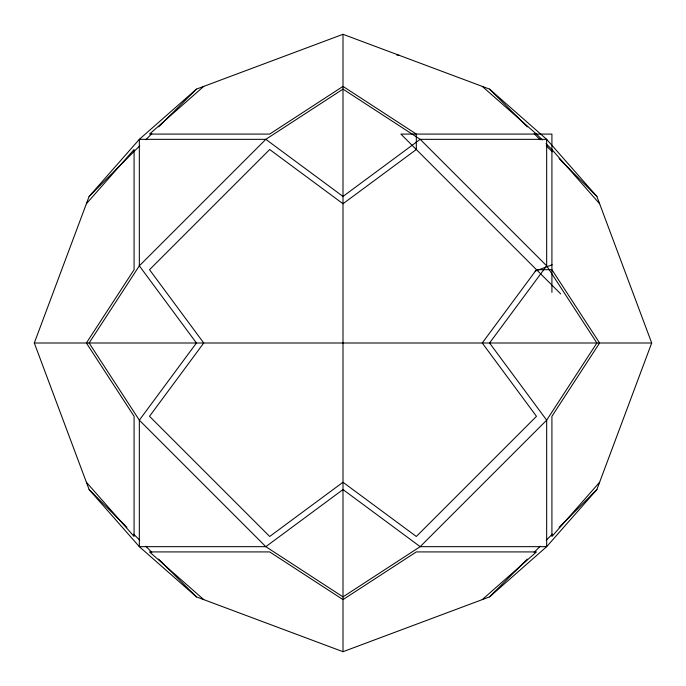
<?xml version="1.0" encoding="UTF-8"?>
<svg xmlns="http://www.w3.org/2000/svg" width="686" height="686" viewBox="0 0 686 686"><rect width="100%" height="100%" fill="white"/><g stroke="black" fill="none" stroke-linecap="round" stroke-linejoin="round"><path stroke-width="1.03" d="M34.3 343L89.12 196.428L139.335 139.335L196.428 89.12L343 34.3L489.572 89.12L546.665 139.335L596.88 196.428L651.7 343L596.88 489.572L546.665 546.665L489.572 596.88L343 651.7L196.428 596.88L139.335 546.665L89.12 489.572L34.3 343L651.7 343M86.385 203.751L134.087 149.522L134.087 269.684L86.385 343L134.087 416.316L134.087 536.478L86.385 482.249M599.615 482.249L551.913 536.478L551.913 416.316L599.615 343L551.913 269.684L536.478 269.684L482.249 343L536.478 416.316L416.316 536.478L343 482.249L269.684 536.478L149.522 416.316L203.751 343L149.522 269.684L269.684 149.522L343 203.751L416.316 149.522L416.316 134.087L343 86.385L269.684 134.087L149.522 134.087L203.751 86.385M89.12 196.428L139.747 145.792M145.792 139.747L151.838 133.701M158.638 126.901L196.428 89.12M489.572 596.88L527.363 559.099M534.162 552.299L540.208 546.253M546.253 540.208L552.299 534.162M559.099 527.363L596.88 489.572M482.249 599.615L536.478 551.913L416.316 551.913L343 599.615L269.684 551.913L149.522 551.913L203.751 599.615M535.166 271.124L552.187 264.762M396.585 54.889L399.484 55.429M482.249 86.385L536.478 134.087L542.36 139.97M546.03 143.64L551.913 149.522L599.615 203.751M489.572 89.12L527.363 126.901M534.162 133.701L540.208 139.747M546.253 145.792L552.299 151.838M559.099 158.638L596.88 196.428M560.736 293.934L400.881 134.087L551.913 134.087L551.913 292.425M89.12 489.572L126.901 527.363M133.701 534.162L139.747 540.208M145.792 546.253L151.838 552.299M158.638 559.099L196.428 596.88M343 34.3L343 651.7M139.335 265.825L89.12 343L139.335 420.175L265.825 546.665L343 596.88L420.175 546.665L546.665 420.175L596.88 343L546.665 265.825L420.175 139.335L343 89.12L265.825 139.335L139.335 265.825L196.428 343L139.335 420.175L139.335 546.665L265.825 546.665L343 489.572L420.175 546.665L546.665 546.665L546.665 420.175L489.572 343L546.665 265.825L546.665 139.335L420.175 139.335L343 196.428L265.825 139.335L139.335 139.335L139.335 265.825"/></g></svg>
